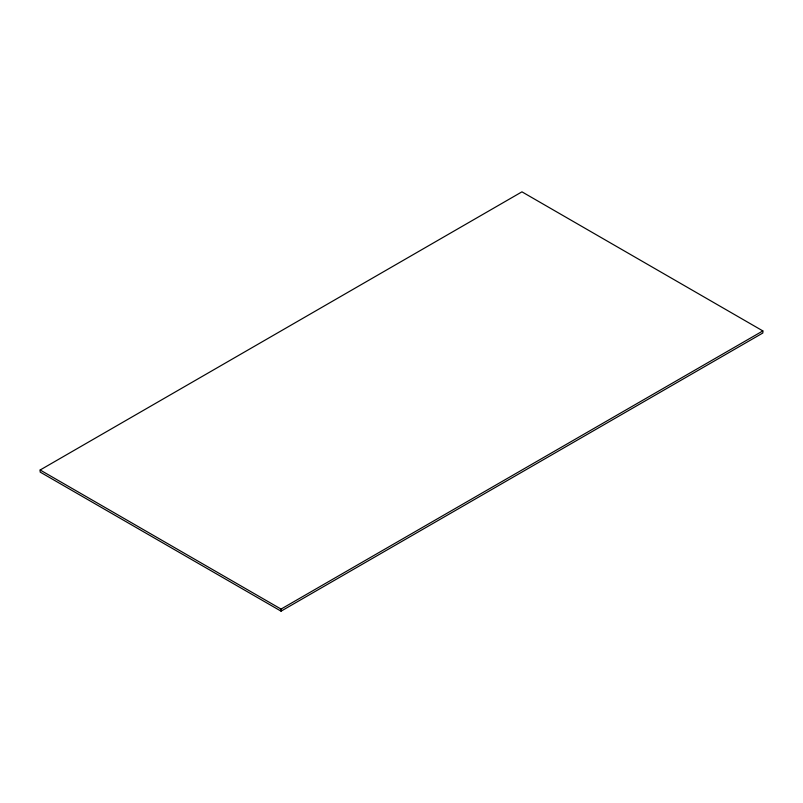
<?xml version="1.0" encoding="UTF-8"?>
<svg xmlns="http://www.w3.org/2000/svg" width="803" height="803" viewBox="0 0 803 803"><rect width="100%" height="100%" fill="white"/><g stroke="black" fill="none" stroke-linecap="round" stroke-linejoin="round"><path stroke-width="1.2" d="M40.15 469.996L521.95 191.837L762.85 330.916L762.85 333.004L281.05 611.163L40.15 472.084L40.15 469.996L281.05 609.075L762.85 330.916M281.05 609.075L281.05 611.163"/></g></svg>
